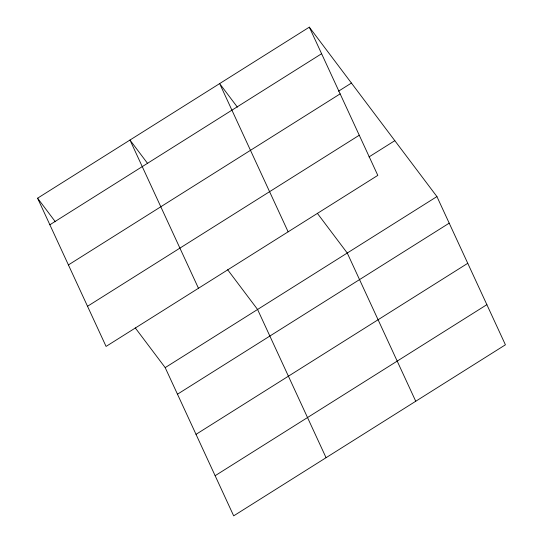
<?xml version="1.0" encoding="UTF-8"?>
<svg xmlns="http://www.w3.org/2000/svg" width="543" height="543" viewBox="0 0 543 543"><rect width="100%" height="100%" fill="white"/><g stroke="black" fill="none" stroke-linecap="round" stroke-linejoin="round"><path stroke-width="0.81" d="M309.32 27.15L377.806 175.375L106.075 346.42L37.582 198.195L309.32 27.15L436.925 196.58L505.418 344.805L233.68 515.85L165.194 367.625L135.261 327.884M49.868 224.775L321.599 53.73M338.52 91.19L351.43 83.059M68.418 264.923L340.149 93.871M87.525 306.279L359.262 135.234M368.989 156.927L394.815 140.671M165.194 367.625L436.925 196.58M177.473 394.204L449.21 223.159M196.023 434.352L467.754 263.301M215.13 475.709L486.867 304.664M237.406 107.175L219.644 83.595L288.136 231.82M317.322 213.284L347.255 253.024L415.741 401.25M147.73 163.619L129.974 140.04L198.466 288.265M227.646 269.728L257.579 309.469L326.071 457.695M37.582 198.195L55.345 221.775"/></g></svg>
